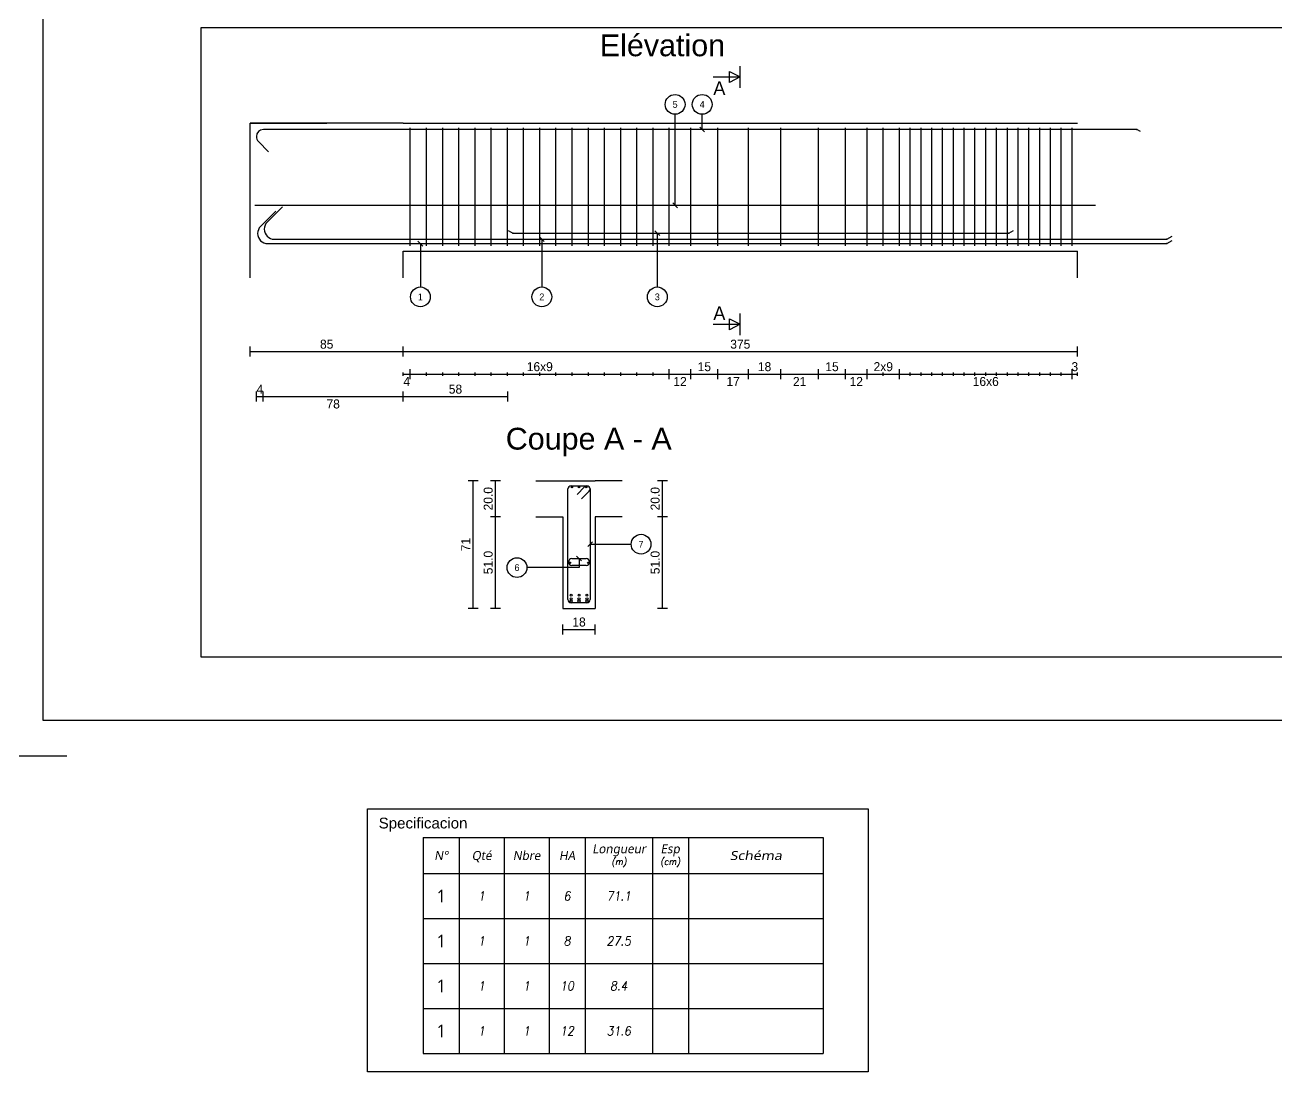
# Model space of a CAD drawing. Header units: metres. Extents: x -5618 to 118954, y -306 to 4637.
# Drawn here: x 99096 to 99792, y 428 to 1010 of the extents above; entities that cross this region are included whole.
import ezdxf
from ezdxf.enums import TextEntityAlignment as Align

# ---------------------------------------------------------------- set-up
doc = ezdxf.new("R2010")
doc.units = ezdxf.units.M
for name, color, linetype in [('1', 7, 'Continuous'), ('104', 7, 'Continuous'), ('173', 7, 'Continuous'), ('5', 7, 'Continuous'), ('6', 7, 'Continuous'), ('7', 7, 'Continuous'), ('GO-FER-HA', 140, 'Continuous'), ('GO-TEXTE', 9, 'Continuous'), ('GO-TEXTE-FER', 3, 'Continuous')]:
    doc.layers.add(name, color=color, linetype=linetype)
doc.styles.add('ARIAL', font='ARIAL.TTF')
doc.styles.add('Tableau', font='romans.shx', dxfattribs={"width": 0.9, "oblique": 10})
doc.styles.add('Tableau2', font='trebuc.TTF', dxfattribs={"width": 0.9, "oblique": 10})

# ---------------------------------------------------------------- blocks, each defined once
blk = doc.blocks.new('Désignation')
at = {"layer": 'GO-TEXTE-FER'}
for p, q in [((0, 0.8), (8.9, 0.8)), ((0, 0.8), (0, 0)), ((0.8, 0.8), (0.8, 0)), ((1.8, 0.8), (1.8, 0)), ((2.8, 0.8), (2.8, 0)), ((3.6, 0.8), (3.6, 0)), ((5.1, 0.8), (5.1, 0)), ((5.9, 0.8), (5.9, 0)), ((8.9, 0.8), (8.9, 0)), ((0, 0), (8.9, 0))]:
    blk.add_line(p, q, dxfattribs=at)
at = {"layer": 'GO-TEXTE-FER', "style": 'Tableau2', "oblique": 10}
for s, p in [('Longueur', (4.356, 0.55)), ('Esp', (5.494, 0.55)), ('N°', (0.4, 0.4)), ('Qté', (1.3, 0.4)), ('Nbre', (2.3, 0.4)), ('HA', (3.2, 0.4))]:
    blk.add_text(s, height=0.2, dxfattribs=at).set_placement(p, align=Align.MIDDLE_CENTER)
at = {"layer": 'GO-TEXTE-FER', "color": 7, "style": 'Tableau', "oblique": 10, "width": 0.9}
for s, p in [('(m)', (4.356, 0.265)), ('(cm)', (5.494, 0.265))]:
    blk.add_text(s, height=0.15, dxfattribs=at).set_placement(p, align=Align.MIDDLE_CENTER)
at = {"layer": 'GO-TEXTE-FER', "style": 'Tableau2', "oblique": 10, "width": 1.2}
blk.add_text('Schéma', height=0.2, dxfattribs=at).set_placement((7.4, 0.4), align=Align.MIDDLE_CENTER)
blk = doc.blocks.new('Spécial')
at = {"layer": 'GO-TEXTE-FER'}
for p, q in [((0, 0), (0, -1)), ((0, 0), (8.9, 0)), ((0.8, 0), (0.8, -1)), ((1.8, 0), (1.8, -1)), ((2.8, 0), (2.8, -1)), ((3.6, 0), (3.6, -1)), ((5.1, 0), (5.1, -1)), ((5.9, 0), (5.9, -1)), ((8.9, 0), (8.9, -1)), ((0, -1), (8.9, -1))]:
    blk.add_line(p, q, dxfattribs=at)
at = {"layer": 'GO-TEXTE-FER', "style": 'Tableau2', "width": 0.9}
blk.add_attdef('NUMERO', text='', height=0.28, dxfattribs=at).set_placement((0.4, -0.5), align=Align.MIDDLE_CENTER)
at = {"layer": 'GO-TEXTE-FER', "style": 'Tableau', "oblique": 10, "width": 0.9}
for tag, p in [('QUANTITE', (1.3, -0.5)), ('NOMBRE', (2.3, -0.5)), ('NUANCE', (3.2, -0.5)), ('LONGUEUR', (4.35, -0.5)), ('ESPACEMENTS', (5.5, -0.5))]:
    blk.add_attdef(tag, text='', height=0.2, dxfattribs=at).set_placement(p, align=Align.MIDDLE_CENTER)

msp = doc.modelspace()

# ---------------------------------------------------------------- linework, layer by layer
for points in [[(99106.34, 1573.71), (99106.34, 623.81), (100466.21, 623.81), (100466.21, 1573.71)], [(99286.73, 574.63), (99565.26, 574.63), (99565.26, 428.29), (99286.73, 428.29)]]:
    msp.add_lwpolyline(points, close=True)
msp.add_lwpolyline([(99119.68, 603.81), (99086.35, 603.81), (99086.35, 637.14)])
at = {"layer": '1', "color": 1}
for points in [[(99224.1, 910.11), (99691.6, 910.11)], [(99235.83, 906.85), (99227.34, 898.37)], [(99239.53, 909.3), (99231.04, 900.82)], [(99225.7, 894.41), (99225.7, 894.41)], [(99229.4, 896.86), (99229.4, 896.86)], [(99235, 891.26), (99731.23, 891.26)], [(99365.08, 896.04), (99367.56, 894.61)], [(99367.56, 894.61), (99643.48, 894.61)], [(99643.48, 894.61), (99645.96, 896.04)], [(99731.23, 891.26), (99734.21, 892.98)], [(99731.23, 888.81), (99734.21, 890.53)], [(99231.3, 888.81), (99731.23, 888.81)], [(99398.53, 711.8), (99398.53, 711.8)], [(99400.43, 713.7), (99408.43, 713.7)], [(99405.43, 709.9), (99400.43, 709.9)], [(99408.43, 709.9), (99403.43, 709.9)], [(99410.33, 711.8), (99410.33, 711.8)]]:
    msp.add_lwpolyline(points, dxfattribs=at)
for centre, radius in [((99399.33, 711.4), 0.4), ((99409.53, 711.4), 0.4), ((99400.03, 691.3), 0.6), ((99400.03, 690.1), 0.6), ((99400.03, 693.4), 0.5), ((99404.43, 691.3), 0.6), ((99404.43, 690.1), 0.6), ((99404.43, 693.4), 0.5), ((99408.83, 691.3), 0.6), ((99408.83, 690.1), 0.6), ((99408.83, 693.4), 0.5)]:
    msp.add_circle(centre, radius, dxfattribs=at)
for centre, radius, start, end in [((99231.3, 894.41), 5.6, 135, 180), ((99235, 896.86), 5.6, 135, 180), ((99231.3, 894.41), 5.6, 180, 270), ((99235, 896.86), 5.6, 180, 270), ((99400.43, 711.8), 1.9, 90, 180), ((99400.43, 711.8), 1.9, 180, 270), ((99408.43, 711.8), 1.9, 0, 90), ((99408.43, 711.8), 1.9, 270, 0)]:
    msp.add_arc(centre, radius, start, end, dxfattribs=at)
for p in [(99367.56, 894.61), (99643.48, 894.61), (99731.23, 891.26), (99731.23, 888.81)]:
    msp.add_point(p, dxfattribs=at)
at = {"layer": '104', "color": 104}
for points in [[(99479.1, 981.46), (99494.1, 981.46)], [(99494.1, 975.46), (99494.1, 987.46)], [(99494.1, 837.96), (99494.1, 849.96)], [(99479.1, 843.96), (99494.1, 843.96)]]:
    msp.add_lwpolyline(points, dxfattribs=at)
for points in [[(99494.1, 981.46), (99488.1, 978.46), (99488.1, 984.46), (99494.1, 981.46)], [(99494.1, 843.96), (99488.1, 840.96), (99488.1, 846.96), (99494.1, 843.96)]]:
    msp.add_lwpolyline(points, close=True, dxfattribs=at)
at = {"layer": '173', "color": 173}
for points in [[(99310.6, 887.61), (99310.6, 953.21)], [(99319.6, 887.61), (99319.6, 953.21)], [(99328.6, 887.61), (99328.6, 953.21)], [(99337.6, 887.61), (99337.6, 953.21)], [(99346.6, 887.61), (99346.6, 953.21)], [(99355.6, 887.61), (99355.6, 953.21)], [(99364.6, 887.61), (99364.6, 953.21)], [(99373.6, 887.61), (99373.6, 953.21)], [(99382.6, 887.61), (99382.6, 953.21)], [(99391.6, 887.61), (99391.6, 953.21)], [(99400.6, 887.61), (99400.6, 953.21)], [(99409.6, 887.61), (99409.6, 953.21)], [(99418.6, 887.61), (99418.6, 953.21)], [(99427.6, 887.61), (99427.6, 953.21)], [(99436.6, 887.61), (99436.6, 953.21)], [(99445.6, 887.61), (99445.6, 953.21)], [(99454.6, 887.61), (99454.6, 953.21)], [(99466.6, 887.61), (99466.6, 953.21)], [(99481.6, 887.61), (99481.6, 953.21)], [(99498.6, 887.61), (99498.6, 953.21)], [(99516.6, 887.61), (99516.6, 953.21)], [(99537.6, 887.61), (99537.6, 953.21)], [(99552.6, 887.61), (99552.6, 953.21)], [(99564.6, 887.61), (99564.6, 953.21)], [(99573.6, 887.61), (99573.6, 953.21)], [(99582.6, 887.61), (99582.6, 953.21)], [(99588.6, 887.61), (99588.6, 953.21)], [(99594.6, 887.61), (99594.6, 953.21)], [(99600.6, 887.61), (99600.6, 953.21)], [(99606.6, 887.61), (99606.6, 953.21)], [(99612.6, 887.61), (99612.6, 953.21)], [(99618.6, 887.61), (99618.6, 953.21)], [(99624.6, 887.61), (99624.6, 953.21)], [(99630.6, 887.61), (99630.6, 953.21)], [(99636.6, 887.61), (99636.6, 953.21)], [(99642.6, 887.61), (99642.6, 953.21)], [(99648.6, 887.61), (99648.6, 953.21)], [(99654.6, 887.61), (99654.6, 953.21)], [(99660.6, 887.61), (99660.6, 953.21)], [(99666.6, 887.61), (99666.6, 953.21)], [(99672.6, 887.61), (99672.6, 953.21)], [(99678.6, 887.61), (99678.6, 953.21)], [(99225, 948.31), (99225, 948.31)], [(99714.69, 952.21), (99228.9, 952.21)], [(99716.67, 951.06), (99714.69, 952.21)], [(99226.14, 945.55), (99231.8, 939.89)], [(99398.23, 691), (99398.23, 752.4)], [(99400.03, 754.2), (99408.83, 754.2)], [(99403.31, 749.43), (99407.55, 753.67)], [(99408.83, 754.2), (99408.83, 754.2)], [(99410.63, 752.4), (99410.63, 691)], [(99410.63, 752.4), (99410.63, 752.4)], [(99410.1, 751.13), (99405.86, 746.88)], [(99408.83, 689.2), (99400.03, 689.2)]]:
    msp.add_lwpolyline(points, dxfattribs=at)
for centre in [(99400.43, 753.5), (99404.43, 753.5), (99408.43, 753.5)]:
    msp.add_circle(centre, 0.4, dxfattribs=at)
for centre, radius, start, end in [((99228.9, 948.31), 3.9, 90, 180), ((99228.9, 948.31), 3.9, 180, 225), ((99400.03, 752.4), 1.8, 90, 180), ((99408.83, 752.4), 1.8, 90, 135), ((99408.83, 752.4), 1.8, 0, 90), ((99408.83, 752.4), 1.8, 315, 0), ((99400.03, 691), 1.8, 180, 270), ((99408.83, 691), 1.8, 270, 0)]:
    msp.add_arc(centre, radius, start, end, dxfattribs=at)
msp.add_point((99714.69, 952.21), dxfattribs=at)
at = {"layer": '5', "color": 5}
for points in [[(99221.6, 826.04), (99221.6, 831.54)], [(99221.6, 828.79), (99306.6, 828.79)], [(99306.6, 826.04), (99306.6, 831.54)], [(99306.6, 828.79), (99681.6, 828.79)], [(99681.6, 826.04), (99681.6, 831.54)], [(99306.6, 815.37), (99306.6, 817.21)], [(99306.6, 816.29), (99310.6, 816.29)], [(99310.6, 813.54), (99310.6, 819.04)], [(99310.6, 815.37), (99310.6, 817.21)], [(99310.6, 816.29), (99319.6, 816.29)], [(99310.6, 816.29), (99454.6, 816.29)], [(99319.6, 815.37), (99319.6, 817.21)], [(99319.6, 816.29), (99328.6, 816.29)], [(99328.6, 815.37), (99328.6, 817.21)], [(99328.6, 816.29), (99337.6, 816.29)], [(99337.6, 815.37), (99337.6, 817.21)], [(99337.6, 816.29), (99346.6, 816.29)], [(99346.6, 815.37), (99346.6, 817.21)], [(99346.6, 816.29), (99355.6, 816.29)], [(99355.6, 815.37), (99355.6, 817.21)], [(99355.6, 816.29), (99364.6, 816.29)], [(99364.6, 815.37), (99364.6, 817.21)], [(99364.6, 816.29), (99373.6, 816.29)], [(99373.6, 815.37), (99373.6, 817.21)], [(99373.6, 816.29), (99382.6, 816.29)], [(99382.6, 815.37), (99382.6, 817.21)], [(99382.6, 816.29), (99391.6, 816.29)], [(99391.6, 815.37), (99391.6, 817.21)], [(99391.6, 816.29), (99400.6, 816.29)], [(99400.6, 815.37), (99400.6, 817.21)], [(99400.6, 816.29), (99409.6, 816.29)], [(99409.6, 815.37), (99409.6, 817.21)], [(99409.6, 816.29), (99418.6, 816.29)], [(99418.6, 815.37), (99418.6, 817.21)], [(99418.6, 816.29), (99427.6, 816.29)], [(99427.6, 815.37), (99427.6, 817.21)], [(99427.6, 816.29), (99436.6, 816.29)], [(99436.6, 815.37), (99436.6, 817.21)], [(99436.6, 816.29), (99445.6, 816.29)], [(99445.6, 815.37), (99445.6, 817.21)], [(99445.6, 816.29), (99454.6, 816.29)], [(99454.6, 813.54), (99454.6, 819.04)], [(99454.6, 815.37), (99454.6, 817.21)], [(99454.6, 816.29), (99466.6, 816.29)], [(99466.6, 813.54), (99466.6, 819.04)], [(99466.6, 815.37), (99466.6, 817.21)], [(99466.6, 816.29), (99481.6, 816.29)], [(99481.6, 813.54), (99481.6, 819.04)], [(99481.6, 815.37), (99481.6, 817.21)], [(99481.6, 816.29), (99498.6, 816.29)], [(99498.6, 813.54), (99498.6, 819.04)], [(99498.6, 815.37), (99498.6, 817.21)], [(99498.6, 816.29), (99516.6, 816.29)], [(99516.6, 813.54), (99516.6, 819.04)], [(99516.6, 815.37), (99516.6, 817.21)], [(99516.6, 816.29), (99537.6, 816.29)], [(99537.6, 813.54), (99537.6, 819.04)], [(99537.6, 815.37), (99537.6, 817.21)], [(99537.6, 816.29), (99552.6, 816.29)], [(99552.6, 813.54), (99552.6, 819.04)], [(99552.6, 815.37), (99552.6, 817.21)], [(99552.6, 816.29), (99564.6, 816.29)], [(99564.6, 813.54), (99564.6, 819.04)], [(99564.6, 815.37), (99564.6, 817.21)], [(99564.6, 816.29), (99573.6, 816.29)], [(99564.6, 816.29), (99582.6, 816.29)], [(99573.6, 815.37), (99573.6, 817.21)], [(99573.6, 816.29), (99582.6, 816.29)], [(99582.6, 813.54), (99582.6, 819.04)], [(99582.6, 815.37), (99582.6, 817.21)], [(99582.6, 816.29), (99588.6, 816.29)], [(99582.6, 816.29), (99678.6, 816.29)], [(99588.6, 815.37), (99588.6, 817.21)], [(99588.6, 816.29), (99594.6, 816.29)], [(99594.6, 815.37), (99594.6, 817.21)], [(99594.6, 816.29), (99600.6, 816.29)], [(99600.6, 815.37), (99600.6, 817.21)], [(99600.6, 816.29), (99606.6, 816.29)], [(99606.6, 815.37), (99606.6, 817.21)], [(99606.6, 816.29), (99612.6, 816.29)], [(99612.6, 815.37), (99612.6, 817.21)], [(99612.6, 816.29), (99618.6, 816.29)], [(99618.6, 815.37), (99618.6, 817.21)], [(99618.6, 816.29), (99624.6, 816.29)], [(99624.6, 815.37), (99624.6, 817.21)], [(99624.6, 816.29), (99630.6, 816.29)], [(99630.6, 815.37), (99630.6, 817.21)], [(99630.6, 816.29), (99636.6, 816.29)], [(99636.6, 815.37), (99636.6, 817.21)], [(99636.6, 816.29), (99642.6, 816.29)], [(99642.6, 815.37), (99642.6, 817.21)], [(99642.6, 816.29), (99648.6, 816.29)], [(99648.6, 815.37), (99648.6, 817.21)], [(99648.6, 816.29), (99654.6, 816.29)], [(99654.6, 815.37), (99654.6, 817.21)], [(99654.6, 816.29), (99660.6, 816.29)], [(99660.6, 815.37), (99660.6, 817.21)], [(99660.6, 816.29), (99666.6, 816.29)], [(99666.6, 815.37), (99666.6, 817.21)], [(99666.6, 816.29), (99672.6, 816.29)], [(99672.6, 815.37), (99672.6, 817.21)], [(99672.6, 816.29), (99678.6, 816.29)], [(99678.6, 813.54), (99678.6, 819.04)], [(99678.6, 815.37), (99678.6, 817.21)], [(99678.6, 816.29), (99681.6, 816.29)], [(99681.6, 815.37), (99681.6, 817.21)], [(99225.1, 801.04), (99225.1, 806.54)], [(99225.1, 803.79), (99228.8, 803.79)], [(99228.8, 801.04), (99228.8, 806.54)], [(99228.8, 803.79), (99306.6, 803.79)], [(99306.6, 801.04), (99306.6, 806.54)], [(99306.6, 803.79), (99364.83, 803.79)], [(99364.83, 801.04), (99364.83, 806.54)], [(99348.26, 757), (99342.76, 757)], [(99345.51, 686), (99345.51, 757)], [(99360.76, 757), (99355.26, 757)], [(99358.01, 737), (99358.01, 757)], [(99453.59, 757), (99448.09, 757)], [(99450.84, 737), (99450.84, 757)], [(99360.76, 737), (99355.26, 737)], [(99358.01, 686), (99358.01, 737)], [(99453.59, 737), (99448.09, 737)], [(99450.84, 686), (99450.84, 737)], [(99348.26, 686), (99342.76, 686)], [(99360.76, 686), (99355.26, 686)], [(99453.59, 686), (99448.09, 686)], [(99395.43, 671.58), (99395.43, 677.08)], [(99413.43, 671.58), (99413.43, 677.08)], [(99395.43, 674.33), (99413.43, 674.33)]]:
    msp.add_lwpolyline(points, dxfattribs=at)
at = {"layer": '6', "color": 6}
for points in [[(99457.85, 910.11), (99457.85, 960.71)], [(99472.89, 952.21), (99472.89, 960.71)], [(99471.56, 953.53), (99474.21, 950.88)], [(99456.52, 911.43), (99459.18, 908.78)], [(99385.05, 889.93), (99382.4, 892.58)], [(99383.73, 891.26), (99383.73, 864.71)], [(99449.29, 893.28), (99446.64, 895.93)], [(99447.96, 894.61), (99447.96, 864.71)], [(99317.52, 887.48), (99314.87, 890.13)], [(99316.2, 888.81), (99316.2, 864.71)], [(99411.95, 723.02), (99409.3, 720.37)], [(99410.63, 721.7), (99433.43, 721.7)], [(99405.75, 712.37), (99403.1, 715.02)], [(99404.43, 713.7), (99404.43, 708.7)], [(99404.43, 708.7), (99375.43, 708.7)]]:
    msp.add_lwpolyline(points, dxfattribs=at)
for centre in [(99457.85, 966.21), (99472.89, 966.21), (99316.2, 859.21), (99383.73, 859.21), (99447.96, 859.21), (99438.93, 721.7), (99369.93, 708.7)]:
    msp.add_circle(centre, 5.5, dxfattribs=at)
at = {"layer": '7', "color": 7}
for points in [[(99306.6, 955.71), (99221.6, 955.71)], [(99221.6, 869.71), (99221.6, 955.71)], [(99221.6, 955.71), (99264.1, 955.71)], [(99306.6, 955.71), (99681.6, 955.71)], [(99221.6, 869.71), (99221.6, 884.71)], [(99306.6, 884.71), (99681.6, 884.71)], [(99306.6, 869.71), (99306.6, 884.71)], [(99681.6, 869.71), (99681.6, 884.71)], [(99380.43, 757), (99395.43, 757)], [(99395.43, 757), (99413.43, 757)], [(99428.43, 757), (99413.43, 757)], [(99380.43, 737), (99395.43, 737)], [(99395.43, 737), (99395.43, 686)], [(99428.43, 737), (99413.43, 737)], [(99413.43, 737), (99413.43, 686)], [(99395.43, 686), (99413.43, 686)]]:
    msp.add_lwpolyline(points, dxfattribs=at)
at = {"layer": 'GO-TEXTE-FER'}
msp.add_lwpolyline([(99194.25, 1008.9), (100066.74, 1008.9), (100066.74, 658.95), (99194.25, 658.95)], close=True, dxfattribs=at)

# ---------------------------------------------------------------- block references
at = {"layer": 'GO-FER-HA', "xscale": 25, "yscale": 25, "zscale": 25}
msp.add_blockref('Désignation', (99317.77, 538.62), dxfattribs=at)
at = {"layer": 'GO-FER-HA', "xscale": 24.99585865624249, "yscale": 24.99585865560221, "zscale": 24.9958586556}
for p, values in [((99317.77, 538.62), {'NUMERO': '1', 'QUANTITE': '1', 'NOMBRE': '1', 'NUANCE': '6', 'LONGUEUR': '71.1'}), ((99317.77, 513.62), {'NUMERO': '1', 'QUANTITE': '1', 'NOMBRE': '1', 'NUANCE': '8', 'LONGUEUR': '27.5'}), ((99317.77, 488.63), {'NUMERO': '1', 'QUANTITE': '1', 'NOMBRE': '1', 'NUANCE': '10', 'LONGUEUR': '8.4'}), ((99317.77, 463.63), {'NUMERO': '1', 'QUANTITE': '1', 'NOMBRE': '1', 'NUANCE': '12', 'LONGUEUR': '31.6'})]:
    msp.add_blockref('Spécial', p, dxfattribs=at).add_auto_attribs(values)

# ---------------------------------------------------------------- texts
at = {"style": 'ARIAL'}
for s, height, p in [('Elévation', 12.129, (99450.81, 999.06)), ('Coupe A - A', 12.1293, (99409.81, 780.37))]:
    msp.add_text(s, height=height, dxfattribs=at).set_placement(p, align=Align.MIDDLE_CENTER)
at = {"layer": '104', "color": 104}
msp.add_text('A', height=7.5, dxfattribs=at).set_placement((99479.1, 979.01), align=Align.TOP_LEFT)
msp.add_text('A', height=7.5, dxfattribs=at).set_placement((99479.1, 846.4))
at = {"layer": '5', "color": 5}
for s, p in [('85', (99264.1, 830.41)), ('375', (99494.1, 830.41)), ('16x9', (99382.6, 817.91)), ('15', (99474.1, 817.91)), ('18', (99507.6, 817.91)), ('15', (99545.1, 817.91)), ('2x9', (99573.6, 817.91)), ('3', (99680.1, 817.91)), ('4', (99226.95, 805.41)), ('58', (99335.71, 805.41)), ('18', (99404.43, 675.95))]:
    msp.add_text(s, height=5, dxfattribs=at).set_placement(p, align=Align.CENTER)
for s, p in [('4', (99308.6, 814.67)), ('12', (99460.6, 814.67)), ('17', (99490.1, 814.67)), ('21', (99527.1, 814.67)), ('12', (99558.6, 814.67)), ('16x6', (99630.6, 814.67)), ('78', (99267.7, 802.17))]:
    msp.add_text(s, height=5, dxfattribs=at).set_placement(p, align=Align.TOP_CENTER)
for s, p in [('20.0', (99356.39, 747)), ('20.0', (99449.22, 747)), ('71', (99343.89, 721.5)), ('51.0', (99356.39, 711.5)), ('51.0', (99449.22, 711.5))]:
    msp.add_text(s, height=5, rotation=90, dxfattribs=at).set_placement(p, align=Align.CENTER)
at = {"layer": '6', "color": 6}
for s, p in [('5', (99457.85, 966.21)), ('4', (99472.89, 966.21)), ('1', (99316.2, 859.21)), ('2', (99383.73, 859.21)), ('3', (99447.96, 859.21)), ('7', (99438.93, 721.7)), ('6', (99369.93, 708.7))]:
    msp.add_text(s, height=3.75, dxfattribs=at).set_placement(p, align=Align.MIDDLE_CENTER)
at = {"layer": 'GO-TEXTE', "lineweight": -3, "style": 'ARIAL'}
msp.add_text('Specificacion', height=6, dxfattribs=at).set_placement((99293.01, 563.67))

doc.saveas('drawing.dxf')
